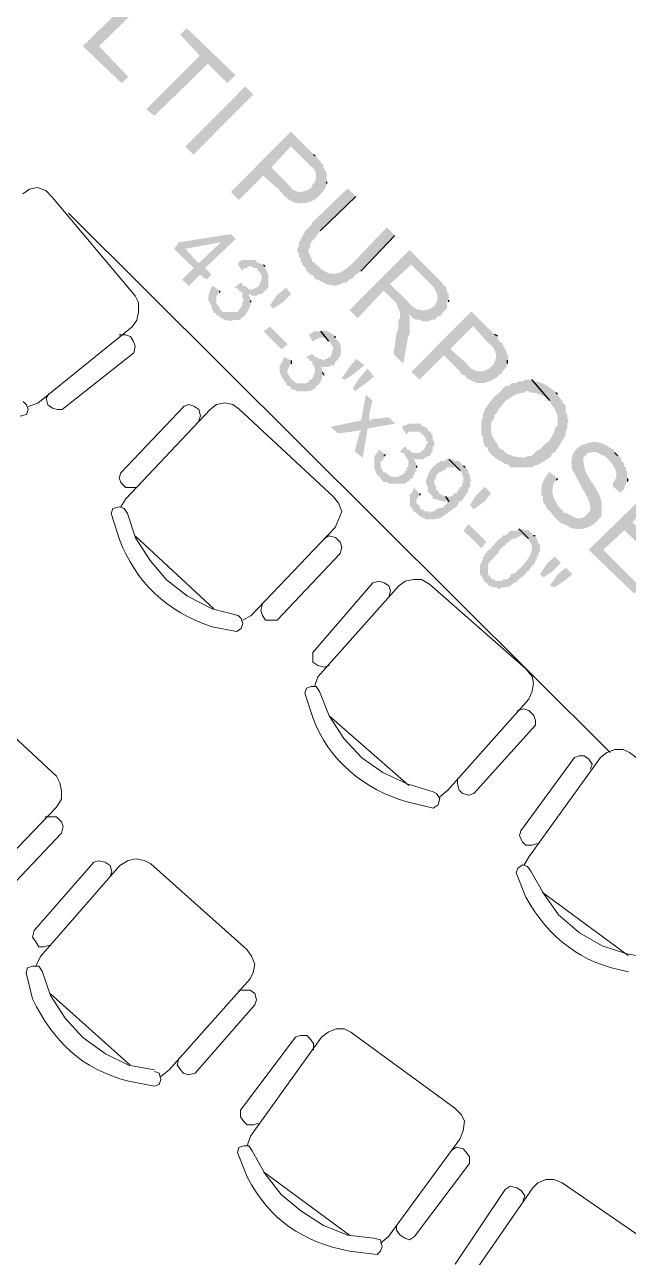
# Model space of a CAD drawing. Header units: inches. Extents: x 6322 to 85903, y -36042 to 7673.
# Drawn here: x 63409.9 to 63473, y 5301.8 to 5430.8 of the extents above; entities that cross this region are included whole.
import ezdxf

# ---------------------------------------------------------------- set-up
doc = ezdxf.new("R2010")
doc.units = ezdxf.units.IN
doc.header["$LTSCALE"] = 10
doc.linetypes.add('Amconstr', pattern=[9999, 9999, 0])

# ---------------------------------------------------------------- blocks, each defined once
blk = doc.blocks.new('pdf plan')
at = {"true_color": 0x000007}
for points in [[(647.517, 330.816), (647.351, 330.981), (646.094, 329.757), (646.888, 328.997), (647.021, 329.129), (646.425, 329.757)], [(649.204, 329.162), (648.211, 330.121), (648.079, 329.989), (648.476, 329.559), (647.385, 328.467), (647.55, 328.335), (648.642, 329.394), (649.038, 328.997)], [(648.178, 327.706), (649.402, 328.93), (649.568, 328.765), (648.344, 327.541)], [(650.792, 327.541), (650.329, 328.004), (649.105, 326.78), (649.27, 326.615), (649.766, 327.111), (650.097, 326.813), (650.097, 326.813), (650.11, 326.797), (650.123, 326.78), (650.137, 326.763), (650.152, 326.745), (650.167, 326.728), (650.183, 326.712), (650.2, 326.695), (650.217, 326.679), (650.235, 326.663), (650.253, 326.647), (650.272, 326.633), (650.291, 326.619), (650.311, 326.606), (650.332, 326.594), (650.353, 326.583), (650.374, 326.573), (650.396, 326.565), (650.418, 326.557), (650.441, 326.552), (650.464, 326.548), (650.487, 326.545), (650.511, 326.544), (650.536, 326.546), (650.56, 326.549), (650.56, 326.549), (649.932, 327.276), (650.329, 327.706), (650.659, 327.376), (651.056, 326.979), (651.056, 327.045), (651.056, 327.045), (651.057, 327.064), (651.057, 327.081), (651.058, 327.096), (651.058, 327.108), (651.059, 327.119), (651.06, 327.128), (651.061, 327.135), (651.061, 327.142), (651.062, 327.147), (651.062, 327.152), (651.061, 327.156), (651.06, 327.161), (651.059, 327.165), (651.057, 327.169), (651.055, 327.174), (651.051, 327.18), (651.047, 327.186), (651.042, 327.194), (651.036, 327.203), (651.03, 327.213), (651.022, 327.226), (651.012, 327.24), (651.002, 327.257), (650.99, 327.276), (650.99, 327.276), (650.99, 327.343), (650.957, 327.343), (650.924, 327.409), (650.825, 327.508)], [(651.056, 326.979), (650.659, 327.376), (650.692, 327.343), (650.726, 327.31), (650.726, 327.31), (650.742, 327.3), (650.757, 327.29), (650.77, 327.278), (650.783, 327.264), (650.795, 327.249), (650.805, 327.234), (650.814, 327.217), (650.822, 327.199), (650.829, 327.181), (650.834, 327.162), (650.839, 327.143), (650.841, 327.123), (650.843, 327.104), (650.843, 327.084), (650.841, 327.064), (650.838, 327.045), (650.834, 327.026), (650.828, 327.007), (650.82, 326.989), (650.811, 326.972), (650.801, 326.955), (650.788, 326.94), (650.774, 326.926), (650.759, 326.913), (650.759, 326.913), (650.759, 326.879), (650.726, 326.846), (650.726, 326.846), (650.705, 326.835), (650.684, 326.824), (650.664, 326.814), (650.643, 326.805), (650.623, 326.798), (650.603, 326.792), (650.582, 326.787), (650.563, 326.783), (650.543, 326.78), (650.524, 326.779), (650.505, 326.779), (650.486, 326.78), (650.467, 326.783), (650.449, 326.787), (650.432, 326.793), (650.414, 326.8), (650.398, 326.808), (650.381, 326.819), (650.366, 326.83), (650.35, 326.843), (650.336, 326.858), (650.322, 326.875), (650.308, 326.893), (650.296, 326.913), (650.296, 326.913), (649.932, 327.276), (650.56, 326.549), (650.56, 326.549), (650.589, 326.55), (650.617, 326.552), (650.644, 326.556), (650.67, 326.562), (650.696, 326.569), (650.721, 326.578), (650.746, 326.588), (650.77, 326.599), (650.793, 326.611), (650.815, 326.625), (650.837, 326.64), (650.858, 326.656), (650.878, 326.673), (650.898, 326.691), (650.917, 326.71), (650.935, 326.73), (650.953, 326.751), (650.97, 326.772), (650.986, 326.794), (651.001, 326.817), (651.016, 326.84), (651.03, 326.864), (651.044, 326.888), (651.056, 326.913), (651.056, 326.913), (651.056, 326.946)], [(651.652, 326.681), (651.486, 326.846), (650.759, 326.152), (650.759, 326.119), (650.726, 326.086), (650.692, 326.052), (650.659, 326.019), (650.626, 325.986), (650.593, 325.92), (650.56, 325.887), (650.56, 325.854), (650.527, 325.821), (650.527, 325.788), (650.494, 325.755), (650.494, 325.689), (650.461, 325.622), (650.858, 325.292), (650.825, 325.292), (650.825, 325.325), (650.759, 325.358), (650.759, 325.391), (650.726, 325.457), (650.726, 325.49), (650.692, 325.523), (650.692, 325.622), (650.726, 325.656), (650.726, 325.656), (650.722, 325.668), (650.721, 325.68), (650.72, 325.691), (650.722, 325.703), (650.724, 325.714), (650.728, 325.724), (650.732, 325.735), (650.738, 325.745), (650.744, 325.755), (650.751, 325.765), (650.759, 325.774), (650.767, 325.784), (650.775, 325.793), (650.784, 325.802), (650.793, 325.811), (650.802, 325.82), (650.81, 325.828), (650.819, 325.837), (650.827, 325.845), (650.834, 325.854), (650.841, 325.862), (650.848, 325.871), (650.853, 325.879), (650.858, 325.887), (650.858, 325.887), (650.924, 325.986)], [(652.446, 325.887), (652.28, 326.052), (651.586, 325.325), (651.586, 325.325), (651.557, 325.297), (651.528, 325.27), (651.499, 325.245), (651.47, 325.221), (651.441, 325.2), (651.411, 325.18), (651.382, 325.162), (651.353, 325.147), (651.323, 325.134), (651.294, 325.123), (651.264, 325.115), (651.234, 325.11), (651.204, 325.107), (651.174, 325.107), (651.143, 325.11), (651.113, 325.116), (651.082, 325.126), (651.051, 325.139), (651.019, 325.155), (650.988, 325.175), (650.956, 325.198), (650.923, 325.225), (650.891, 325.256), (650.858, 325.292), (650.858, 325.292), (650.461, 325.622), (650.461, 325.556), (650.494, 325.523), (650.494, 325.457), (650.527, 325.424), (650.527, 325.391), (650.527, 325.358), (650.56, 325.325), (650.56, 325.292), (650.626, 325.226), (650.626, 325.192), (650.726, 325.093), (650.759, 325.093), (650.792, 325.06), (650.825, 324.994), (650.858, 324.994), (650.99, 324.928), (651.056, 324.895), (651.056, 324.895), (651.065, 324.894), (651.074, 324.893), (651.083, 324.892), (651.092, 324.89), (651.102, 324.888), (651.112, 324.885), (651.122, 324.883), (651.132, 324.88), (651.143, 324.877), (651.154, 324.875), (651.165, 324.872), (651.176, 324.87), (651.188, 324.868), (651.199, 324.867), (651.211, 324.866), (651.223, 324.865), (651.235, 324.866), (651.247, 324.867), (651.259, 324.869), (651.272, 324.872), (651.284, 324.876), (651.296, 324.881), (651.309, 324.887), (651.321, 324.895), (651.321, 324.895), (651.354, 324.895), (651.387, 324.928), (651.42, 324.928), (651.453, 324.928), (651.519, 324.994), (651.553, 324.994), (651.586, 325.027), (651.619, 325.06), (651.652, 325.093), (651.751, 325.159)], [(649.204, 325.821), (649.105, 325.92), (648.046, 325.755), (647.947, 325.622), (648.344, 325.226), (648.112, 324.994), (648.245, 324.862), (648.476, 325.093), (648.608, 324.994), (648.708, 325.093), (648.178, 325.622), (648.906, 325.755)], [(649.204, 325.821), (648.906, 325.755), (648.443, 325.325), (648.178, 325.622), (648.575, 325.226)], [(653.273, 325.06), (652.743, 325.589), (651.519, 324.365), (651.685, 324.2), (652.214, 324.762), (652.413, 324.564), (652.71, 324.266), (652.743, 324.266), (652.777, 324.233), (652.81, 324.2), (652.876, 324.167), (652.942, 324.167), (653.008, 324.134), (653.107, 324.134), (652.346, 324.895), (652.777, 325.292), (653.173, 324.895), (653.537, 324.564), (653.537, 324.696), (653.504, 324.729), (653.504, 324.762), (653.471, 324.862), (653.438, 324.862), (653.405, 324.928), (653.339, 324.994)], [(649.469, 325.391), (649.402, 325.391), (649.369, 325.391), (649.336, 325.391), (649.27, 325.358), (649.27, 325.325), (649.237, 325.325), (649.336, 325.159), (649.336, 325.192), (649.402, 325.226), (649.435, 325.226), (649.469, 325.259), (649.535, 325.259), (649.568, 325.226), (649.601, 325.226), (649.634, 325.226), (649.667, 325.159)], [(649.766, 325.292), (649.7, 325.325), (649.667, 325.325), (649.634, 325.358), (649.601, 325.391), (649.568, 325.391), (649.535, 325.391), (649.469, 325.391), (649.667, 325.159), (649.667, 325.159), (649.679, 325.151), (649.689, 325.141), (649.698, 325.132), (649.706, 325.121), (649.713, 325.11), (649.718, 325.099), (649.723, 325.087), (649.726, 325.075), (649.728, 325.062), (649.729, 325.049), (649.73, 325.036), (649.729, 325.023), (649.728, 325.009), (649.725, 324.996), (649.722, 324.982), (649.718, 324.968), (649.714, 324.954), (649.709, 324.941), (649.703, 324.927), (649.697, 324.914), (649.69, 324.9), (649.683, 324.887), (649.675, 324.874), (649.667, 324.862), (649.667, 324.862), (649.634, 324.829), (649.601, 324.829), (649.568, 324.795), (649.469, 324.795), (649.435, 324.829), (649.402, 324.862), (649.369, 324.862), (649.336, 324.862), (649.336, 324.928), (649.535, 324.663), (649.634, 324.663), (649.667, 324.696), (649.7, 324.696), (649.733, 324.696), (649.766, 324.729), (649.799, 324.762), (649.832, 324.795), (649.865, 324.829), (649.865, 324.862), (649.865, 324.928), (649.865, 325.093), (649.832, 325.159), (649.832, 325.192), (649.799, 325.226), (649.799, 325.259)], [(648.873, 324.762), (648.741, 324.862), (648.741, 324.862), (648.733, 324.857), (648.725, 324.851), (648.718, 324.844), (648.71, 324.835), (648.704, 324.826), (648.697, 324.816), (648.691, 324.805), (648.686, 324.794), (648.68, 324.783), (648.675, 324.771), (648.671, 324.758), (648.666, 324.746), (648.662, 324.733), (648.659, 324.721), (648.655, 324.709), (648.653, 324.697), (648.65, 324.686), (648.648, 324.676), (648.646, 324.666), (648.644, 324.656), (648.643, 324.648), (648.642, 324.641), (648.642, 324.635), (648.642, 324.63), (648.642, 324.63), (648.873, 324.399), (648.873, 324.432), (648.84, 324.465), (648.807, 324.498), (648.807, 324.663), (648.84, 324.696), (648.873, 324.729)], [(649.502, 324.564), (649.27, 324.762), (649.336, 324.729), (649.336, 324.696), (649.336, 324.63), (649.369, 324.564), (649.336, 324.531), (649.336, 324.498), (649.336, 324.465), (649.237, 324.332), (649.171, 324.332), (648.972, 324.332), (648.939, 324.332), (648.906, 324.365), (648.642, 324.63), (648.642, 324.564), (648.675, 324.531), (648.675, 324.498), (648.708, 324.465), (648.708, 324.432), (648.708, 324.399), (648.741, 324.365), (648.741, 324.332), (648.807, 324.299), (648.807, 324.266), (648.84, 324.266), (648.873, 324.233), (648.873, 324.233), (648.885, 324.225), (648.897, 324.217), (648.909, 324.21), (648.92, 324.203), (648.932, 324.196), (648.943, 324.19), (648.954, 324.184), (648.965, 324.179), (648.976, 324.174), (648.987, 324.17), (648.998, 324.166), (649.01, 324.163), (649.021, 324.16), (649.033, 324.158), (649.045, 324.156), (649.057, 324.155), (649.069, 324.154), (649.082, 324.154), (649.096, 324.155), (649.11, 324.156), (649.124, 324.158), (649.139, 324.16), (649.155, 324.163), (649.171, 324.167), (649.171, 324.167), (649.237, 324.167), (649.27, 324.167), (649.27, 324.167), (649.29, 324.183), (649.307, 324.197), (649.323, 324.21), (649.338, 324.221), (649.351, 324.232), (649.362, 324.241), (649.372, 324.25), (649.382, 324.259), (649.39, 324.267), (649.397, 324.275), (649.404, 324.283), (649.411, 324.291), (649.417, 324.299), (649.423, 324.308), (649.428, 324.318), (649.434, 324.329), (649.44, 324.34), (649.447, 324.353), (649.454, 324.367), (649.461, 324.383), (649.47, 324.4), (649.479, 324.42), (649.49, 324.441), (649.502, 324.465), (649.502, 324.465), (649.502, 324.531)], [(649.303, 324.928), (649.171, 324.829), (649.27, 324.795), (649.27, 324.762), (649.502, 324.564), (649.502, 324.63), (649.469, 324.663), (649.469, 324.696), (649.502, 324.696), (649.535, 324.663), (649.336, 324.928)], [(649.899, 324.465), (650.031, 324.663), (650.229, 324.829), (650.329, 324.696), (650.163, 324.531), (649.965, 324.399)], [(653.537, 324.564), (653.173, 324.895), (653.173, 324.895), (653.218, 324.845), (653.253, 324.797), (653.28, 324.749), (653.298, 324.702), (653.308, 324.657), (653.31, 324.615), (653.306, 324.574), (653.296, 324.536), (653.28, 324.5), (653.259, 324.468), (653.233, 324.44), (653.202, 324.415), (653.169, 324.394), (653.132, 324.378), (653.092, 324.367), (653.051, 324.361), (653.008, 324.36), (652.964, 324.364), (652.92, 324.375), (652.876, 324.392), (652.832, 324.416), (652.79, 324.447), (652.749, 324.485), (652.71, 324.531), (652.71, 324.531), (652.346, 324.895), (653.107, 324.134), (653.14, 324.134), (653.173, 324.167), (653.24, 324.167), (653.273, 324.167), (653.306, 324.233), (653.339, 324.233), (653.405, 324.266), (653.405, 324.299), (653.471, 324.365), (653.504, 324.399), (653.504, 324.465), (653.504, 324.531), (653.537, 324.531)], [(652.71, 324.266), (652.413, 324.564), (652.479, 324.498), (652.512, 324.399), (652.545, 324.332), (652.545, 324.2), (652.512, 324.167), (652.512, 324.068), (652.512, 324.002), (652.512, 323.968), (652.479, 323.902), (652.413, 323.472), (652.611, 323.274), (652.71, 323.803), (652.71, 323.836), (652.743, 323.869), (652.743, 324.002), (652.743, 324.035), (652.743, 324.134), (652.743, 324.167), (652.743, 324.233)], [(654.464, 323.869), (654, 324.332), (652.777, 323.108), (652.942, 322.943), (653.438, 323.439), (653.736, 323.141), (653.769, 323.108), (653.802, 323.042), (653.868, 323.042), (653.901, 322.976), (654.1, 322.877), (654.265, 322.877), (653.57, 323.572), (654.034, 324.035), (654.331, 323.704), (654.728, 323.34), (654.761, 323.373), (654.761, 323.373), (654.757, 323.385), (654.753, 323.398), (654.749, 323.41), (654.745, 323.423), (654.74, 323.435), (654.736, 323.447), (654.732, 323.46), (654.727, 323.472), (654.722, 323.485), (654.718, 323.497), (654.713, 323.509), (654.708, 323.522), (654.702, 323.534), (654.697, 323.547), (654.691, 323.559), (654.685, 323.572), (654.679, 323.584), (654.673, 323.596), (654.666, 323.609), (654.659, 323.621), (654.652, 323.634), (654.645, 323.646), (654.637, 323.658), (654.629, 323.671), (654.629, 323.671), (654.629, 323.704), (654.596, 323.704), (654.563, 323.737), (654.53, 323.803), (654.53, 323.836)], [(649.766, 323.935), (649.899, 324.035), (650.262, 323.671), (650.13, 323.572)], [(650.924, 323.935), (650.891, 323.935), (650.891, 323.935), (650.872, 323.936), (650.856, 323.936), (650.843, 323.937), (650.833, 323.937), (650.824, 323.938), (650.818, 323.939), (650.813, 323.94), (650.81, 323.94), (650.808, 323.941), (650.806, 323.941), (650.805, 323.94), (650.804, 323.94), (650.803, 323.938), (650.801, 323.936), (650.799, 323.934), (650.795, 323.93), (650.791, 323.926), (650.784, 323.921), (650.775, 323.916), (650.765, 323.909), (650.751, 323.901), (650.735, 323.891), (650.715, 323.881), (650.692, 323.869), (650.692, 323.869), (650.759, 323.737), (650.792, 323.737), (650.825, 323.77), (650.858, 323.77), (650.891, 323.803), (651.023, 323.803), (651.056, 323.77), (651.089, 323.737)], [(651.222, 323.836), (651.189, 323.869), (651.189, 323.869), (651.18, 323.874), (651.172, 323.878), (651.164, 323.883), (651.155, 323.888), (651.147, 323.893), (651.139, 323.898), (651.13, 323.903), (651.121, 323.908), (651.113, 323.913), (651.104, 323.918), (651.095, 323.923), (651.085, 323.927), (651.076, 323.931), (651.066, 323.935), (651.057, 323.938), (651.047, 323.94), (651.036, 323.942), (651.026, 323.944), (651.015, 323.944), (651.004, 323.944), (650.993, 323.943), (650.981, 323.942), (650.969, 323.939), (650.957, 323.935), (650.957, 323.935), (650.924, 323.935), (651.089, 323.737), (651.123, 323.704), (651.156, 323.671), (651.156, 323.638), (651.189, 323.605), (651.189, 323.572), (651.156, 323.505), (651.156, 323.472), (651.123, 323.406), (651.089, 323.406), (651.056, 323.373), (651.023, 323.373), (650.99, 323.34), (650.924, 323.373), (650.891, 323.373), (650.858, 323.406), (650.825, 323.406), (650.792, 323.439), (650.759, 323.472), (650.99, 323.208), (651.089, 323.208), (651.156, 323.241), (651.189, 323.241), (651.222, 323.274), (651.222, 323.307), (651.255, 323.34), (651.288, 323.34), (651.288, 323.406), (651.321, 323.406), (651.321, 323.406), (651.325, 323.419), (651.329, 323.432), (651.332, 323.446), (651.335, 323.46), (651.337, 323.475), (651.339, 323.49), (651.341, 323.506), (651.342, 323.521), (651.343, 323.537), (651.343, 323.553), (651.342, 323.568), (651.342, 323.584), (651.34, 323.599), (651.339, 323.614), (651.336, 323.629), (651.333, 323.644), (651.33, 323.658), (651.326, 323.671), (651.321, 323.684), (651.316, 323.696), (651.31, 323.708), (651.303, 323.718), (651.296, 323.728), (651.288, 323.737), (651.288, 323.737), (651.255, 323.77), (651.222, 323.803)], [(654.728, 323.34), (654.331, 323.704), (654.331, 323.704), (654.384, 323.662), (654.426, 323.618), (654.458, 323.573), (654.481, 323.527), (654.495, 323.482), (654.501, 323.437), (654.5, 323.392), (654.492, 323.35), (654.477, 323.309), (654.457, 323.271), (654.432, 323.235), (654.402, 323.204), (654.368, 323.176), (654.33, 323.152), (654.29, 323.134), (654.248, 323.121), (654.204, 323.114), (654.159, 323.113), (654.114, 323.119), (654.069, 323.133), (654.024, 323.155), (653.981, 323.186), (653.94, 323.225), (653.901, 323.274), (653.901, 323.274), (653.57, 323.572), (654.265, 322.877), (654.265, 322.877), (654.278, 322.881), (654.291, 322.885), (654.304, 322.889), (654.317, 322.894), (654.331, 322.898), (654.344, 322.903), (654.358, 322.907), (654.372, 322.912), (654.385, 322.918), (654.399, 322.923), (654.413, 322.929), (654.426, 322.935), (654.44, 322.941), (654.453, 322.948), (654.466, 322.955), (654.478, 322.963), (654.49, 322.971), (654.502, 322.979), (654.514, 322.988), (654.525, 322.998), (654.535, 323.008), (654.545, 323.019), (654.554, 323.03), (654.563, 323.042), (654.563, 323.042), (654.629, 323.075), (654.629, 323.108), (654.695, 323.175), (654.728, 323.241), (654.728, 323.274)], [(650.759, 323.472), (650.626, 323.406), (650.692, 323.373), (650.692, 323.34), (650.726, 323.34), (650.957, 323.108), (650.957, 323.175), (650.924, 323.241), (650.957, 323.208), (650.99, 323.208)], [(650.329, 323.34), (650.196, 323.406), (650.163, 323.373), (650.163, 323.34), (650.13, 323.307), (650.13, 323.274), (650.097, 323.241), (650.097, 323.175), (650.329, 322.943), (650.329, 322.976), (650.329, 322.976), (650.317, 322.992), (650.306, 323.006), (650.296, 323.019), (650.287, 323.03), (650.279, 323.041), (650.272, 323.05), (650.266, 323.059), (650.261, 323.067), (650.257, 323.074), (650.254, 323.082), (650.252, 323.089), (650.25, 323.096), (650.249, 323.103), (650.25, 323.111), (650.251, 323.119), (650.253, 323.128), (650.255, 323.138), (650.259, 323.148), (650.263, 323.16), (650.268, 323.173), (650.274, 323.187), (650.28, 323.203), (650.288, 323.221), (650.296, 323.241), (650.296, 323.241), (650.329, 323.274)], [(650.957, 323.108), (650.726, 323.34), (650.759, 323.307), (650.759, 323.274), (650.759, 323.274), (650.77, 323.261), (650.78, 323.248), (650.788, 323.235), (650.795, 323.222), (650.801, 323.208), (650.805, 323.195), (650.808, 323.181), (650.81, 323.167), (650.811, 323.153), (650.811, 323.14), (650.81, 323.126), (650.808, 323.113), (650.806, 323.099), (650.803, 323.086), (650.799, 323.073), (650.795, 323.061), (650.791, 323.048), (650.787, 323.037), (650.782, 323.025), (650.777, 323.014), (650.772, 323.004), (650.767, 322.994), (650.763, 322.985), (650.759, 322.976), (650.759, 322.976), (650.726, 322.943), (650.692, 322.943), (650.692, 322.91), (650.626, 322.877), (650.593, 322.877), (650.461, 322.877), (650.428, 322.877), (650.395, 322.91), (650.362, 322.943), (650.329, 322.943), (650.097, 323.175), (650.097, 323.075), (650.097, 323.075), (650.105, 323.064), (650.112, 323.053), (650.118, 323.044), (650.123, 323.036), (650.127, 323.028), (650.131, 323.022), (650.135, 323.016), (650.137, 323.01), (650.14, 323.006), (650.142, 323.001), (650.145, 322.997), (650.147, 322.993), (650.149, 322.988), (650.151, 322.984), (650.153, 322.98), (650.156, 322.975), (650.159, 322.97), (650.162, 322.964), (650.166, 322.957), (650.171, 322.95), (650.176, 322.941), (650.182, 322.932), (650.189, 322.922), (650.196, 322.91), (650.196, 322.91), (650.229, 322.877), (650.229, 322.844), (650.296, 322.811), (650.329, 322.778), (650.329, 322.745), (650.395, 322.745), (650.461, 322.711), (650.56, 322.711), (650.56, 322.711), (650.569, 322.711), (650.577, 322.711), (650.586, 322.712), (650.596, 322.712), (650.605, 322.712), (650.614, 322.712), (650.624, 322.712), (650.634, 322.713), (650.643, 322.713), (650.653, 322.714), (650.662, 322.715), (650.672, 322.716), (650.681, 322.717), (650.69, 322.718), (650.699, 322.72), (650.707, 322.721), (650.715, 322.723), (650.723, 322.725), (650.73, 322.728), (650.737, 322.731), (650.743, 322.734), (650.749, 322.737), (650.754, 322.741), (650.759, 322.745), (650.759, 322.745), (650.825, 322.778), (650.825, 322.811), (650.825, 322.811), (650.837, 322.818), (650.847, 322.825), (650.856, 322.831), (650.864, 322.837), (650.872, 322.842), (650.878, 322.846), (650.884, 322.85), (650.889, 322.854), (650.893, 322.857), (650.897, 322.861), (650.9, 322.865), (650.903, 322.869), (650.906, 322.873), (650.909, 322.878), (650.912, 322.883), (650.915, 322.889), (650.919, 322.896), (650.922, 322.904), (650.927, 322.913), (650.931, 322.922), (650.937, 322.934), (650.943, 322.946), (650.949, 322.96), (650.957, 322.976), (650.957, 322.976), (650.957, 323.042), (650.99, 323.042)], [(651.817, 323.241), (651.652, 323.373), (651.519, 323.208), (651.354, 322.976), (651.42, 322.943), (651.619, 323.075)], [(652.016, 323.009), (651.883, 323.175), (651.718, 322.976), (651.586, 322.778), (651.619, 322.711), (651.85, 322.877)], [(655.224, 322.943), (655.092, 322.943), (655.059, 322.91), (654.96, 322.91), (654.927, 322.877), (654.861, 322.877), (654.827, 322.877), (654.761, 322.811), (654.695, 322.811), (654.629, 322.745), (654.596, 322.711), (654.563, 322.678), (654.53, 322.645), (654.53, 322.645), (654.517, 322.636), (654.503, 322.625), (654.488, 322.612), (654.473, 322.597), (654.457, 322.581), (654.441, 322.564), (654.425, 322.546), (654.408, 322.526), (654.392, 322.506), (654.376, 322.486), (654.359, 322.464), (654.344, 322.443), (654.328, 322.421), (654.314, 322.399), (654.3, 322.377), (654.287, 322.356), (654.275, 322.335), (654.265, 322.315), (654.255, 322.296), (654.247, 322.277), (654.241, 322.26), (654.236, 322.243), (654.233, 322.228), (654.232, 322.215), (654.232, 322.215), (654.232, 322.149), (654.199, 322.116), (654.199, 321.818), (654.232, 321.785), (654.232, 321.752), (654.232, 321.719), (654.232, 321.686), (654.265, 321.62), (654.265, 321.587), (654.331, 321.554), (654.331, 321.521), (654.364, 321.454), (654.397, 321.421), (654.43, 321.388), (654.464, 321.388), (654.464, 321.355), (654.53, 321.322), (654.563, 321.289), (654.596, 321.289), (654.629, 321.256), (654.695, 321.223), (654.728, 321.223), (654.794, 321.157), (654.827, 321.157), (654.861, 321.157), (654.96, 321.157), (654.53, 321.587), (654.53, 321.62), (654.53, 321.62), (654.518, 321.64), (654.506, 321.658), (654.496, 321.675), (654.485, 321.69), (654.476, 321.705), (654.467, 321.718), (654.459, 321.731), (654.451, 321.742), (654.444, 321.754), (654.438, 321.764), (654.432, 321.775), (654.426, 321.785), (654.421, 321.796), (654.417, 321.806), (654.413, 321.817), (654.41, 321.828), (654.407, 321.84), (654.404, 321.852), (654.402, 321.866), (654.4, 321.88), (654.399, 321.896), (654.398, 321.913), (654.398, 321.931), (654.397, 321.951), (654.397, 321.951), (654.397, 322.05), (654.43, 322.116), (654.464, 322.149), (654.464, 322.182), (654.464, 322.215), (654.53, 322.281), (654.563, 322.348), (654.695, 322.513), (654.695, 322.513), (654.715, 322.525), (654.733, 322.536), (654.75, 322.547), (654.766, 322.557), (654.78, 322.567), (654.794, 322.576), (654.807, 322.585), (654.819, 322.593), (654.831, 322.6), (654.842, 322.607), (654.853, 322.614), (654.865, 322.62), (654.876, 322.627), (654.888, 322.632), (654.9, 322.638), (654.913, 322.643), (654.927, 322.648), (654.942, 322.653), (654.958, 322.657), (654.975, 322.662), (654.993, 322.666), (655.013, 322.67), (655.035, 322.674), (655.059, 322.678), (655.059, 322.678), (655.092, 322.678), (655.125, 322.711), (655.158, 322.711), (655.191, 322.678), (655.291, 322.678), (655.456, 322.612), (655.522, 322.579), (655.588, 322.513)], [(655.721, 322.678), (655.688, 322.711), (655.688, 322.711), (655.671, 322.724), (655.654, 322.736), (655.638, 322.748), (655.621, 322.761), (655.605, 322.773), (655.588, 322.784), (655.571, 322.796), (655.554, 322.807), (655.537, 322.818), (655.52, 322.828), (655.502, 322.838), (655.485, 322.848), (655.467, 322.857), (655.449, 322.865), (655.431, 322.873), (655.413, 322.881), (655.395, 322.887), (655.376, 322.893), (655.357, 322.898), (655.338, 322.902), (655.318, 322.905), (655.298, 322.908), (655.278, 322.909), (655.257, 322.91), (655.257, 322.91), (655.224, 322.943), (655.588, 322.513), (655.621, 322.447), (655.621, 322.447), (655.63, 322.435), (655.638, 322.423), (655.646, 322.411), (655.654, 322.399), (655.662, 322.388), (655.67, 322.377), (655.678, 322.366), (655.685, 322.355), (655.692, 322.344), (655.699, 322.333), (655.706, 322.322), (655.712, 322.31), (655.718, 322.299), (655.724, 322.287), (655.729, 322.275), (655.734, 322.263), (655.738, 322.25), (655.742, 322.237), (655.746, 322.224), (655.748, 322.21), (655.751, 322.196), (655.752, 322.181), (655.753, 322.165), (655.754, 322.149), (655.754, 322.149), (655.754, 322.017), (655.688, 321.918), (655.688, 321.884), (655.621, 321.752), (655.588, 321.719), (655.588, 321.686), (655.522, 321.653), (655.489, 321.62), (655.456, 321.587), (655.423, 321.554), (655.39, 321.521), (655.324, 321.487), (655.291, 321.454), (655.224, 321.388), (655.158, 321.388), (655.092, 321.355), (655.059, 321.355), (655.059, 321.355), (655.042, 321.355), (655.026, 321.356), (655.009, 321.357), (654.993, 321.358), (654.977, 321.359), (654.96, 321.361), (654.944, 321.364), (654.928, 321.366), (654.912, 321.369), (654.896, 321.372), (654.88, 321.376), (654.865, 321.38), (654.849, 321.384), (654.834, 321.389), (654.819, 321.394), (654.804, 321.399), (654.79, 321.405), (654.775, 321.411), (654.761, 321.417), (654.747, 321.424), (654.734, 321.431), (654.721, 321.439), (654.708, 321.446), (654.695, 321.454), (654.695, 321.454), (654.629, 321.521), (654.563, 321.521), (654.96, 321.157), (655.158, 321.157), (655.224, 321.157), (655.257, 321.157), (655.257, 321.19), (655.291, 321.19), (655.39, 321.223), (655.39, 321.223), (655.395, 321.227), (655.401, 321.232), (655.409, 321.238), (655.418, 321.244), (655.429, 321.251), (655.44, 321.258), (655.452, 321.265), (655.465, 321.273), (655.478, 321.281), (655.491, 321.289), (655.504, 321.297), (655.518, 321.306), (655.531, 321.314), (655.544, 321.322), (655.557, 321.33), (655.569, 321.338), (655.58, 321.346), (655.59, 321.353), (655.599, 321.36), (655.607, 321.367), (655.613, 321.373), (655.617, 321.379), (655.62, 321.384), (655.621, 321.388), (655.621, 321.388), (655.654, 321.454), (655.688, 321.454), (655.688, 321.454), (655.692, 321.459), (655.698, 321.466), (655.704, 321.474), (655.711, 321.483), (655.719, 321.494), (655.727, 321.505), (655.736, 321.517), (655.745, 321.53), (655.754, 321.544), (655.764, 321.558), (655.773, 321.572), (655.783, 321.587), (655.792, 321.601), (655.801, 321.615), (655.809, 321.63), (655.817, 321.643), (655.825, 321.656), (655.832, 321.668), (655.838, 321.68), (655.843, 321.69), (655.847, 321.7), (655.85, 321.708), (655.852, 321.714), (655.853, 321.719), (655.853, 321.719), (655.886, 321.752), (655.919, 321.818), (655.919, 321.851), (655.919, 321.884), (655.952, 321.951), (655.952, 322.05), (655.985, 322.083), (655.952, 322.149), (655.952, 322.215), (655.919, 322.281), (655.919, 322.348), (655.919, 322.414), (655.886, 322.447), (655.853, 322.48), (655.853, 322.513), (655.82, 322.546), (655.787, 322.579), (655.754, 322.645)], [(651.983, 322.513), (651.85, 322.645), (651.751, 322.116), (651.751, 321.918), (651.718, 321.851), (651.619, 321.487), (651.784, 321.355), (651.883, 321.951), (651.916, 322.116), (651.916, 322.149), (651.916, 322.215), (651.916, 322.248)], [(652.446, 322.05), (652.313, 322.182), (652.049, 322.149), (651.983, 322.149), (651.95, 322.116), (651.916, 322.116), (651.883, 321.951)], [(651.751, 322.116), (651.123, 321.984), (651.288, 321.851), (651.751, 321.918)], [(652.81, 322.05), (652.777, 322.05), (652.743, 322.05), (652.71, 322.05), (652.677, 322.017), (652.644, 322.017), (652.578, 321.984), (652.677, 321.818), (652.677, 321.851), (652.743, 321.884), (652.81, 321.884), (652.942, 321.884), (652.975, 321.851), (653.008, 321.818)], [(653.107, 321.918), (653.107, 321.951), (653.041, 321.984), (652.975, 322.017), (652.975, 322.05), (652.876, 322.05), (652.81, 322.05), (653.008, 321.818), (653.041, 321.818), (653.041, 321.785), (653.074, 321.752), (653.074, 321.686), (653.107, 321.686), (653.107, 321.653), (653.074, 321.62), (653.074, 321.587), (653.041, 321.554), (653.041, 321.521), (652.975, 321.487), (652.942, 321.454), (652.81, 321.454), (652.743, 321.487), (652.743, 321.521), (652.677, 321.521), (652.677, 321.554), (652.876, 321.322), (653.008, 321.322), (653.041, 321.355), (653.074, 321.355), (653.107, 321.388), (653.14, 321.388), (653.173, 321.421), (653.173, 321.454), (653.207, 321.487), (653.207, 321.521), (653.207, 321.587), (653.24, 321.587), (653.24, 321.686), (653.207, 321.719), (653.207, 321.752), (653.207, 321.818), (653.173, 321.851), (653.173, 321.884), (653.14, 321.884)], [(652.247, 321.421), (652.115, 321.521), (652.115, 321.521), (652.103, 321.501), (652.092, 321.484), (652.082, 321.469), (652.073, 321.455), (652.065, 321.443), (652.058, 321.433), (652.051, 321.424), (652.045, 321.416), (652.04, 321.41), (652.035, 321.403), (652.031, 321.398), (652.028, 321.392), (652.025, 321.387), (652.023, 321.382), (652.021, 321.377), (652.019, 321.371), (652.018, 321.365), (652.017, 321.358), (652.017, 321.35), (652.016, 321.341), (652.016, 321.33), (652.016, 321.318), (652.016, 321.305), (652.016, 321.289), (652.016, 321.289), (652.247, 321.057), (652.214, 321.057), (652.181, 321.091), (652.181, 321.124), (652.148, 321.157), (652.148, 321.289), (652.181, 321.289), (652.214, 321.355), (652.214, 321.388)], [(652.876, 321.19), (652.644, 321.421), (652.644, 321.388), (652.677, 321.355), (652.71, 321.289), (652.71, 321.157), (652.677, 321.157), (652.677, 321.091), (652.644, 321.091), (652.644, 321.057), (652.611, 321.024), (652.611, 321.024), (652.599, 321.016), (652.586, 321.009), (652.572, 321.001), (652.559, 320.995), (652.545, 320.988), (652.532, 320.983), (652.517, 320.977), (652.503, 320.973), (652.489, 320.969), (652.475, 320.966), (652.46, 320.964), (652.446, 320.962), (652.431, 320.962), (652.417, 320.962), (652.402, 320.963), (652.388, 320.966), (652.374, 320.969), (652.36, 320.973), (652.346, 320.979), (652.332, 320.985), (652.319, 320.993), (652.306, 321.002), (652.293, 321.013), (652.28, 321.024), (652.28, 321.024), (652.247, 321.057), (652.016, 321.289), (652.016, 321.124), (652.049, 321.091), (652.049, 321.057), (652.082, 320.991), (652.115, 320.991), (652.148, 320.925), (652.181, 320.892), (652.214, 320.859), (652.247, 320.859), (652.28, 320.859), (652.313, 320.826), (652.346, 320.826), (652.578, 320.826), (652.611, 320.826), (652.644, 320.826), (652.677, 320.859), (652.743, 320.892), (652.743, 320.925), (652.777, 320.925), (652.81, 320.958), (652.81, 320.991), (652.843, 321.024), (652.843, 321.057), (652.876, 321.091), (652.876, 321.157)], [(652.644, 321.587), (652.545, 321.487), (652.578, 321.454), (652.611, 321.454), (652.644, 321.421), (652.876, 321.19), (652.876, 321.223), (652.843, 321.289), (652.81, 321.355), (652.843, 321.322), (652.876, 321.322), (652.677, 321.554)], [(656.911, 321.454), (656.911, 321.487), (656.878, 321.521), (656.812, 321.554), (656.812, 321.554), (656.795, 321.566), (656.778, 321.578), (656.76, 321.589), (656.741, 321.6), (656.722, 321.61), (656.702, 321.62), (656.682, 321.629), (656.662, 321.637), (656.641, 321.644), (656.62, 321.651), (656.598, 321.657), (656.577, 321.661), (656.555, 321.665), (656.533, 321.667), (656.511, 321.669), (656.489, 321.669), (656.467, 321.668), (656.445, 321.665), (656.423, 321.661), (656.401, 321.656), (656.379, 321.65), (656.358, 321.641), (656.337, 321.631), (656.316, 321.62), (656.316, 321.62), (656.283, 321.62), (656.217, 321.587), (656.217, 321.587), (656.193, 321.57), (656.171, 321.553), (656.151, 321.536), (656.133, 321.518), (656.117, 321.5), (656.103, 321.481), (656.09, 321.463), (656.078, 321.443), (656.069, 321.424), (656.06, 321.404), (656.053, 321.384), (656.047, 321.363), (656.043, 321.343), (656.039, 321.321), (656.037, 321.3), (656.035, 321.278), (656.035, 321.256), (656.035, 321.233), (656.037, 321.21), (656.038, 321.187), (656.041, 321.163), (656.044, 321.139), (656.047, 321.115), (656.051, 321.091), (656.051, 321.091), (656.084, 321.057), (656.151, 320.925), (656.151, 320.925), (656.159, 320.904), (656.169, 320.883), (656.18, 320.862), (656.191, 320.84), (656.203, 320.818), (656.215, 320.795), (656.228, 320.773), (656.241, 320.75), (656.255, 320.727), (656.268, 320.704), (656.282, 320.68), (656.295, 320.656), (656.309, 320.633), (656.322, 320.608), (656.334, 320.584), (656.347, 320.56), (656.358, 320.536), (656.369, 320.511), (656.379, 320.487), (656.389, 320.462), (656.397, 320.437), (656.404, 320.412), (656.41, 320.388), (656.415, 320.363), (656.415, 320.363), (656.415, 320.264), (656.415, 320.264), (656.391, 320.236), (656.368, 320.212), (656.346, 320.19), (656.326, 320.171), (656.306, 320.155), (656.287, 320.142), (656.268, 320.131), (656.25, 320.123), (656.232, 320.116), (656.215, 320.112), (656.197, 320.11), (656.18, 320.111), (656.162, 320.113), (656.144, 320.116), (656.126, 320.122), (656.107, 320.129), (656.087, 320.137), (656.066, 320.147), (656.045, 320.158), (656.022, 320.171), (655.999, 320.184), (655.974, 320.199), (655.947, 320.214), (655.919, 320.23), (655.919, 320.23), (655.853, 320.23), (655.853, 320.297), (655.423, 320.694), (655.423, 320.594), (655.456, 320.561), (655.456, 320.528), (655.456, 320.462), (655.489, 320.396), (655.522, 320.363), (655.522, 320.33), (655.621, 320.23), (655.621, 320.23), (655.63, 320.218), (655.639, 320.206), (655.648, 320.193), (655.657, 320.181), (655.666, 320.169), (655.676, 320.157), (655.686, 320.145), (655.696, 320.134), (655.706, 320.122), (655.717, 320.111), (655.727, 320.1), (655.737, 320.09), (655.747, 320.08), (655.758, 320.07), (655.768, 320.061), (655.778, 320.052), (655.788, 320.043), (655.798, 320.035), (655.808, 320.028), (655.817, 320.021), (655.827, 320.014), (655.836, 320.009), (655.844, 320.003), (655.853, 319.999), (655.853, 319.999), (655.952, 319.966), (655.985, 319.933), (655.985, 319.933), (656.018, 319.921), (656.051, 319.912), (656.083, 319.905), (656.115, 319.899), (656.146, 319.896), (656.177, 319.894), (656.208, 319.895), (656.238, 319.897), (656.267, 319.901), (656.296, 319.907), (656.325, 319.915), (656.353, 319.924), (656.381, 319.936), (656.408, 319.949), (656.435, 319.963), (656.461, 319.979), (656.486, 319.997), (656.511, 320.016), (656.535, 320.037), (656.559, 320.06), (656.582, 320.084), (656.604, 320.109), (656.626, 320.136), (656.647, 320.164), (656.647, 320.164), (656.647, 320.23), (656.647, 320.297), (656.647, 320.363), (656.647, 320.363), (656.649, 320.392), (656.649, 320.422), (656.645, 320.452), (656.638, 320.483), (656.63, 320.515), (656.618, 320.546), (656.605, 320.578), (656.59, 320.61), (656.574, 320.642), (656.557, 320.675), (656.538, 320.707), (656.519, 320.739), (656.499, 320.771), (656.479, 320.803), (656.459, 320.834), (656.439, 320.865), (656.419, 320.896), (656.4, 320.926), (656.382, 320.955), (656.366, 320.984), (656.351, 321.012), (656.337, 321.039), (656.325, 321.065), (656.316, 321.091), (656.316, 321.091), (656.283, 321.19), (656.283, 321.223), (656.283, 321.223), (656.283, 321.239), (656.282, 321.253), (656.282, 321.265), (656.281, 321.277), (656.28, 321.287), (656.279, 321.296), (656.279, 321.304), (656.278, 321.311), (656.278, 321.318), (656.278, 321.324), (656.278, 321.329), (656.279, 321.334), (656.28, 321.34), (656.282, 321.345), (656.285, 321.35), (656.288, 321.355), (656.292, 321.361), (656.297, 321.367), (656.303, 321.374), (656.31, 321.381), (656.318, 321.39), (656.327, 321.399), (656.337, 321.41), (656.349, 321.421), (656.349, 321.421), (656.382, 321.454), (656.415, 321.454), (656.415, 321.454), (656.431, 321.458), (656.446, 321.461), (656.459, 321.464), (656.472, 321.466), (656.483, 321.467), (656.494, 321.467), (656.504, 321.467), (656.513, 321.467), (656.522, 321.465), (656.531, 321.464), (656.539, 321.461), (656.548, 321.459), (656.556, 321.455), (656.564, 321.451), (656.573, 321.447), (656.582, 321.442), (656.591, 321.437), (656.601, 321.431), (656.612, 321.425), (656.624, 321.418), (656.636, 321.411), (656.649, 321.404), (656.664, 321.396), (656.68, 321.388), (656.68, 321.388), (656.713, 321.388), (657.176, 320.925), (657.176, 321.057), (657.143, 321.091), (657.143, 321.157), (657.11, 321.157), (657.11, 321.223), (657.077, 321.256), (657.044, 321.289), (657.044, 321.355), (656.978, 321.388)], [(653.835, 321.19), (653.802, 321.223), (653.769, 321.256), (653.736, 321.289), (653.703, 321.289), (653.637, 321.289), (653.637, 321.322), (653.537, 321.322), (653.769, 321.091), (653.769, 321.057), (653.802, 321.057), (653.802, 320.991), (653.835, 320.958), (653.835, 320.859), (653.802, 320.826), (653.802, 320.76), (653.769, 320.76), (653.736, 320.694), (653.703, 320.66), (653.703, 320.627), (653.637, 320.627), (653.637, 320.594), (653.57, 320.561), (653.471, 320.561), (653.537, 320.462), (653.504, 320.462), (653.504, 320.429), (653.471, 320.396), (653.438, 320.363), (653.405, 320.33), (653.372, 320.33), (653.339, 320.33), (653.273, 320.297), (653.24, 320.264), (653.173, 320.264), (653.173, 320.23), (653.107, 320.264), (653.041, 320.264), (653.008, 320.297), (652.975, 320.297), (652.942, 320.33), (653.173, 320.098), (653.207, 320.098), (653.207, 320.098), (653.231, 320.099), (653.255, 320.101), (653.278, 320.105), (653.301, 320.111), (653.323, 320.118), (653.345, 320.126), (653.366, 320.135), (653.387, 320.145), (653.407, 320.156), (653.427, 320.168), (653.447, 320.18), (653.467, 320.193), (653.487, 320.207), (653.506, 320.221), (653.525, 320.235), (653.545, 320.25), (653.564, 320.265), (653.583, 320.28), (653.603, 320.294), (653.622, 320.309), (653.642, 320.323), (653.662, 320.337), (653.682, 320.35), (653.703, 320.363), (653.703, 320.363), (653.703, 320.396), (653.736, 320.396), (653.736, 320.462), (653.769, 320.462), (653.769, 320.462), (653.777, 320.466), (653.785, 320.472), (653.792, 320.477), (653.799, 320.483), (653.806, 320.49), (653.813, 320.497), (653.819, 320.505), (653.825, 320.512), (653.831, 320.52), (653.837, 320.528), (653.842, 320.536), (653.847, 320.545), (653.853, 320.553), (653.857, 320.561), (653.862, 320.569), (653.867, 320.577), (653.871, 320.585), (653.876, 320.592), (653.88, 320.599), (653.885, 320.606), (653.889, 320.612), (653.893, 320.618), (653.897, 320.623), (653.901, 320.627), (653.901, 320.627), (653.934, 320.66), (653.934, 320.694), (653.934, 320.727), (653.967, 320.76), (653.967, 320.859), (654, 320.892), (653.967, 320.925), (653.967, 320.991), (653.934, 321.057), (653.934, 321.091), (653.901, 321.124), (653.868, 321.157)], [(653.537, 321.322), (653.471, 321.322), (653.471, 321.289), (653.405, 321.289), (653.372, 321.289), (653.339, 321.256), (653.306, 321.256), (653.273, 321.223), (653.24, 321.19), (653.207, 321.157), (653.207, 321.157), (653.198, 321.148), (653.191, 321.139), (653.183, 321.13), (653.176, 321.121), (653.169, 321.111), (653.163, 321.101), (653.156, 321.091), (653.15, 321.081), (653.144, 321.07), (653.139, 321.059), (653.133, 321.048), (653.128, 321.037), (653.123, 321.025), (653.118, 321.014), (653.113, 321.002), (653.109, 320.99), (653.104, 320.978), (653.1, 320.966), (653.095, 320.954), (653.091, 320.942), (653.087, 320.929), (653.083, 320.917), (653.078, 320.904), (653.074, 320.892), (653.074, 320.892), (653.074, 320.859), (653.339, 320.627), (653.306, 320.694), (653.273, 320.694), (653.273, 320.727), (653.273, 320.76), (653.24, 320.826), (653.24, 320.892), (653.273, 320.925), (653.273, 320.958), (653.273, 320.991), (653.306, 321.024), (653.339, 321.057), (653.372, 321.057), (653.405, 321.091), (653.438, 321.091), (653.471, 321.124), (653.504, 321.157), (653.67, 321.157), (653.703, 321.124), (653.736, 321.091), (653.769, 321.091)], [(657.176, 320.925), (656.812, 321.289), (656.812, 321.289), (656.828, 321.269), (656.844, 321.248), (656.858, 321.228), (656.872, 321.209), (656.885, 321.189), (656.897, 321.17), (656.908, 321.151), (656.918, 321.132), (656.926, 321.113), (656.934, 321.095), (656.94, 321.076), (656.945, 321.057), (656.948, 321.039), (656.95, 321.02), (656.95, 321.002), (656.949, 320.983), (656.947, 320.964), (656.942, 320.945), (656.936, 320.926), (656.929, 320.906), (656.919, 320.886), (656.907, 320.867), (656.894, 320.846), (656.878, 320.826), (656.878, 320.826), (656.878, 320.76), (657.044, 320.627), (657.044, 320.66), (657.11, 320.694), (657.11, 320.76), (657.143, 320.793), (657.143, 320.826), (657.176, 320.859)], [(655.754, 320.925), (655.588, 321.057), (655.588, 321.057), (655.576, 321.045), (655.564, 321.032), (655.553, 321.019), (655.542, 321.005), (655.531, 320.991), (655.521, 320.977), (655.511, 320.963), (655.501, 320.948), (655.492, 320.934), (655.484, 320.919), (655.476, 320.903), (655.468, 320.888), (655.461, 320.872), (655.455, 320.857), (655.449, 320.841), (655.444, 320.825), (655.439, 320.809), (655.435, 320.792), (655.431, 320.776), (655.428, 320.76), (655.426, 320.743), (655.424, 320.727), (655.423, 320.71), (655.423, 320.694), (655.423, 320.694), (655.853, 320.297), (655.82, 320.297), (655.82, 320.297), (655.803, 320.317), (655.788, 320.338), (655.772, 320.359), (655.757, 320.38), (655.743, 320.401), (655.729, 320.422), (655.717, 320.443), (655.705, 320.464), (655.694, 320.486), (655.684, 320.508), (655.675, 320.53), (655.667, 320.553), (655.66, 320.576), (655.655, 320.599), (655.651, 320.623), (655.648, 320.647), (655.647, 320.672), (655.648, 320.697), (655.65, 320.722), (655.654, 320.748), (655.659, 320.775), (655.667, 320.802), (655.676, 320.83), (655.688, 320.859), (655.688, 320.859), (655.721, 320.892)], [(652.942, 320.627), (652.81, 320.76), (652.81, 320.727), (652.81, 320.694), (652.81, 320.694), (652.805, 320.682), (652.801, 320.671), (652.796, 320.662), (652.791, 320.654), (652.786, 320.646), (652.781, 320.64), (652.775, 320.634), (652.77, 320.629), (652.765, 320.624), (652.761, 320.619), (652.756, 320.615), (652.752, 320.611), (652.748, 320.607), (652.744, 320.602), (652.741, 320.598), (652.739, 320.593), (652.737, 320.588), (652.735, 320.582), (652.734, 320.575), (652.735, 320.568), (652.735, 320.56), (652.737, 320.55), (652.74, 320.54), (652.743, 320.528), (652.743, 320.528), (652.743, 320.429), (652.743, 320.396), (652.743, 320.363), (652.777, 320.33), (652.81, 320.297), (652.81, 320.264), (652.876, 320.23), (652.909, 320.197), (652.942, 320.164), (652.975, 320.164), (652.975, 320.131), (653.041, 320.131), (653.041, 320.098), (653.107, 320.098), (653.173, 320.098), (652.942, 320.33), (652.942, 320.363), (652.909, 320.396), (652.876, 320.429), (652.876, 320.495), (652.909, 320.528), (652.909, 320.561), (652.942, 320.594)], [(653.471, 320.561), (653.405, 320.594), (653.339, 320.627), (653.074, 320.859), (653.074, 320.826), (653.107, 320.76), (653.107, 320.727), (653.107, 320.694), (653.107, 320.66), (653.14, 320.627), (653.173, 320.594), (653.207, 320.561), (653.207, 320.528), (653.207, 320.528), (653.219, 320.524), (653.231, 320.52), (653.242, 320.516), (653.254, 320.512), (653.265, 320.508), (653.276, 320.504), (653.287, 320.5), (653.297, 320.496), (653.308, 320.493), (653.318, 320.489), (653.329, 320.486), (653.339, 320.483), (653.349, 320.48), (653.36, 320.477), (653.37, 320.474), (653.381, 320.472), (653.391, 320.47), (653.402, 320.468), (653.413, 320.466), (653.424, 320.465), (653.435, 320.464), (653.447, 320.463), (653.459, 320.462), (653.471, 320.462), (653.471, 320.462), (653.537, 320.462)], [(653.967, 320.396), (654.1, 320.594), (654.265, 320.76), (654.397, 320.627), (654.265, 320.462), (654.034, 320.297)], [(658.499, 319.8), (657.639, 320.694), (656.382, 319.47), (657.308, 318.576), (657.441, 318.709), (656.68, 319.47), (657.11, 319.867), (657.805, 319.205), (657.937, 319.337), (657.275, 320.032), (657.639, 320.396), (658.367, 319.668)], [(653.835, 319.867), (653.934, 319.999), (654.298, 319.635), (654.199, 319.503)], [(654.96, 319.9), (654.927, 319.867), (654.861, 319.867), (654.794, 319.867), (654.728, 319.8), (654.695, 319.767), (654.629, 319.767), (654.596, 319.701), (654.563, 319.701), (654.464, 319.602), (654.464, 319.569), (654.397, 319.536), (654.397, 319.503), (654.364, 319.47), (654.331, 319.47), (654.298, 319.403), (654.265, 319.403), (654.265, 319.337), (654.232, 319.337), (654.232, 319.271), (654.199, 319.238), (654.199, 319.205), (654.166, 319.172), (654.166, 318.973), (654.199, 318.94), (654.232, 318.874), (654.265, 318.808), (654.298, 318.808), (654.331, 318.775), (654.331, 318.742), (654.397, 318.742), (654.397, 318.709), (654.464, 318.709), (654.53, 318.709), (654.53, 318.676), (654.563, 318.676), (654.596, 318.709), (654.397, 318.907), (654.364, 318.94), (654.331, 318.973), (654.331, 319.106), (654.331, 319.139), (654.331, 319.172), (654.364, 319.238), (654.364, 319.238), (654.372, 319.242), (654.38, 319.247), (654.388, 319.252), (654.395, 319.257), (654.402, 319.263), (654.409, 319.269), (654.415, 319.275), (654.422, 319.281), (654.428, 319.287), (654.435, 319.294), (654.441, 319.301), (654.447, 319.308), (654.453, 319.316), (654.459, 319.323), (654.466, 319.331), (654.472, 319.339), (654.479, 319.346), (654.485, 319.354), (654.492, 319.362), (654.499, 319.371), (654.506, 319.379), (654.514, 319.387), (654.522, 319.395), (654.53, 319.403), (654.53, 319.403), (654.563, 319.437), (654.563, 319.47), (654.629, 319.536), (654.695, 319.569), (654.695, 319.602), (654.761, 319.635), (654.794, 319.668), (654.827, 319.701), (654.861, 319.701), (654.894, 319.701), (654.927, 319.734), (654.96, 319.734), (654.993, 319.767), (655.059, 319.767), (655.059, 319.734), (655.092, 319.734), (655.125, 319.701), (655.158, 319.701)], [(655.257, 319.767), (655.158, 319.867), (655.125, 319.867), (655.092, 319.867), (655.059, 319.867), (655.059, 319.9), (654.96, 319.9), (655.158, 319.701), (655.158, 319.668), (655.158, 319.668), (655.177, 319.647), (655.193, 319.626), (655.206, 319.605), (655.215, 319.583), (655.222, 319.561), (655.226, 319.539), (655.228, 319.517), (655.228, 319.495), (655.226, 319.473), (655.221, 319.451), (655.215, 319.429), (655.208, 319.408), (655.199, 319.386), (655.189, 319.365), (655.178, 319.343), (655.166, 319.323), (655.153, 319.302), (655.14, 319.282), (655.126, 319.262), (655.112, 319.243), (655.099, 319.224), (655.085, 319.206), (655.072, 319.189), (655.059, 319.172), (655.059, 319.172), (654.927, 319.04), (654.894, 319.007), (654.794, 318.973), (654.794, 318.94), (654.761, 318.907), (654.728, 318.874), (654.695, 318.874), (654.662, 318.874), (654.629, 318.874), (654.629, 318.841), (654.464, 318.841), (654.464, 318.874), (654.397, 318.874), (654.397, 318.907), (654.596, 318.709), (654.662, 318.709), (654.662, 318.709), (654.674, 318.712), (654.684, 318.715), (654.694, 318.717), (654.702, 318.718), (654.71, 318.719), (654.716, 318.72), (654.723, 318.72), (654.728, 318.72), (654.734, 318.72), (654.739, 318.72), (654.744, 318.72), (654.749, 318.721), (654.754, 318.723), (654.76, 318.724), (654.766, 318.727), (654.772, 318.731), (654.78, 318.736), (654.788, 318.741), (654.797, 318.748), (654.807, 318.757), (654.818, 318.767), (654.831, 318.779), (654.845, 318.793), (654.861, 318.808), (654.861, 318.808), (654.894, 318.808), (654.927, 318.841), (654.927, 318.841), (654.935, 318.849), (654.944, 318.857), (654.953, 318.865), (654.962, 318.872), (654.971, 318.879), (654.981, 318.886), (654.991, 318.893), (655, 318.9), (655.01, 318.907), (655.019, 318.914), (655.029, 318.921), (655.038, 318.928), (655.048, 318.935), (655.057, 318.943), (655.065, 318.951), (655.074, 318.959), (655.082, 318.967), (655.09, 318.976), (655.097, 318.985), (655.104, 318.995), (655.11, 319.005), (655.116, 319.016), (655.121, 319.028), (655.125, 319.04), (655.125, 319.04), (655.158, 319.04), (655.191, 319.106), (655.224, 319.139), (655.257, 319.172), (655.291, 319.205), (655.291, 319.238), (655.324, 319.271), (655.324, 319.337), (655.357, 319.337), (655.357, 319.403), (655.39, 319.437), (655.39, 319.569), (655.357, 319.602), (655.357, 319.635), (655.324, 319.701), (655.291, 319.767)], [(655.82, 319.205), (655.688, 319.337), (655.522, 319.172), (655.39, 318.973), (655.456, 318.907), (655.654, 319.04)], [(656.051, 318.973), (655.919, 319.106), (655.754, 318.973), (655.588, 318.742), (655.688, 318.709), (655.886, 318.841)]]:
    blk.add_hatch(color=7, dxfattribs=at).paths.add_polyline_path(points)
at = {"color": 7, "linetype": 'Continuous', "lineweight": -2, "true_color": 0x000007}
for p, q in [((650.792, 327.541), (650.825, 327.508)), ((651.056, 326.979), (651.056, 326.946)), ((651.652, 326.681), (650.924, 325.986)), ((652.446, 325.887), (651.751, 325.159)), ((649.766, 325.292), (649.799, 325.259)), ((648.873, 324.762), (648.873, 324.729)), ((649.502, 324.564), (649.502, 324.531)), ((653.537, 324.564), (653.537, 324.531)), ((650.924, 323.935), (651.089, 323.737)), ((651.222, 323.836), (651.222, 323.803)), ((654.464, 323.869), (654.53, 323.836)), ((650.329, 323.34), (650.329, 323.274)), ((654.728, 323.34), (654.728, 323.274)), ((650.957, 323.108), (650.99, 323.042)), ((655.224, 322.943), (655.588, 322.513)), ((655.721, 322.678), (655.754, 322.645)), ((652.247, 321.421), (652.214, 321.388)), ((656.911, 321.454), (656.978, 321.388)), ((652.876, 321.19), (652.876, 321.157)), ((653.537, 321.322), (653.769, 321.091)), ((653.835, 321.19), (653.868, 321.157)), ((655.754, 320.925), (655.721, 320.892)), ((657.176, 320.925), (657.176, 320.859)), ((652.942, 320.627), (652.942, 320.594)), ((653.471, 320.561), (653.537, 320.462)), ((654.96, 319.9), (655.158, 319.701)), ((655.257, 319.767), (655.291, 319.767))]:
    blk.add_line(p, q, dxfattribs=at)
at = {"color": 7, "linetype": 'Continuous', "lineweight": 5, "true_color": 0x000007}
for p, q in [((646.657, 320.23), (646.822, 319.701)), ((648.708, 317.915), (649.204, 317.816)), ((650.593, 316.559), (650.759, 316.062)), ((652.677, 314.342), (653.207, 314.21)), ((654.894, 312.887), (655.092, 312.391)), ((644.904, 310.869), (645.036, 310.34)), ((646.988, 308.653), (647.517, 308.553)), ((649.204, 307.197), (649.402, 306.701)), ((651.486, 305.179), (652.049, 305.113))]:
    blk.add_line(p, q, dxfattribs=at)
for points in [[(645.466, 326.681), (645.334, 326.813), (645.168, 326.879), (645.003, 326.846), (644.87, 326.747)], [(645.466, 326.681), (647.153, 324.663), (647.153, 324.663)], [(647.087, 324.035), (647.186, 324.167), (647.219, 324.332), (647.219, 324.531), (647.153, 324.663)], [(647.087, 324.035), (645.168, 322.48), (645.168, 322.48)], [(647.12, 323.505), (647.153, 323.638), (647.12, 323.737), (647.054, 323.836), (646.954, 323.869), (646.822, 323.869)], [(647.12, 323.505), (645.664, 322.348), (645.664, 322.348)], [(645.4, 322.678), (645.334, 322.579), (645.367, 322.447), (645.466, 322.381), (645.565, 322.348), (645.664, 322.348)], [(644.804, 322.215), (644.937, 322.248), (644.97, 322.348), (644.937, 322.447), (644.87, 322.513)], [(644.97, 322.414), (645.168, 322.48), (645.168, 322.48)], [(648.443, 322.116), (648.476, 322.215), (648.443, 322.348), (648.344, 322.414), (648.245, 322.447), (648.145, 322.414)], [(649.502, 318.146), (651.222, 319.933), (651.288, 320.098), (651.354, 320.264), (651.288, 320.429), (651.189, 320.561), (649.27, 322.348), (649.138, 322.447), (648.972, 322.48), (648.807, 322.447), (648.675, 322.348)], [(648.145, 322.414), (646.855, 321.057), (646.855, 321.057)], [(648.675, 322.348), (646.954, 320.528), (646.954, 320.528)], [(646.855, 321.057), (646.822, 320.958), (646.855, 320.859), (646.954, 320.76), (647.054, 320.76), (647.153, 320.76)], [(646.954, 320.528), (646.855, 320.363), (646.855, 320.363)], [(646.988, 320.23), (646.921, 320.33), (646.822, 320.363), (646.69, 320.33), (646.657, 320.23)], [(646.988, 320.23), (647.153, 319.734), (647.451, 319.271), (647.781, 318.874), (648.211, 318.543), (648.708, 318.279), (649.237, 318.146)], [(647.153, 319.767), (648.741, 318.279), (648.741, 318.279)], [(651.321, 319.403), (651.354, 319.536), (651.321, 319.635), (651.222, 319.734), (651.089, 319.767), (650.99, 319.701)], [(651.321, 319.403), (650.031, 318.047), (650.031, 318.047)], [(651.983, 318.808), (650.759, 317.386), (650.759, 317.386)], [(650.858, 316.889), (652.512, 318.742), (652.512, 318.742)], [(652.313, 318.51), (652.346, 318.643), (652.313, 318.742), (652.214, 318.808), (652.115, 318.841), (651.983, 318.808)], [(653.14, 318.775), (652.975, 318.874), (652.81, 318.874), (652.644, 318.841), (652.512, 318.742)], [(653.14, 318.775), (655.092, 317.055), (655.092, 317.055)], [(649.733, 318.378), (649.7, 318.246), (649.733, 318.146), (649.799, 318.047), (649.932, 318.047), (650.031, 318.047)], [(649.204, 317.816), (649.303, 317.882), (649.336, 317.981), (649.303, 318.08), (649.237, 318.146)], [(649.336, 318.047), (649.502, 318.146), (649.502, 318.146)], [(650.759, 317.386), (650.759, 317.286), (650.759, 317.187), (650.858, 317.121), (650.99, 317.088), (651.089, 317.121)], [(655.158, 316.426), (655.224, 316.592), (655.257, 316.757), (655.224, 316.889), (655.092, 317.055)], [(643.812, 312.457), (645.532, 314.243), (645.631, 314.408), (645.631, 314.574), (645.598, 314.739), (645.532, 314.872), (643.58, 316.691), (643.448, 316.757), (643.283, 316.79), (643.117, 316.757), (642.985, 316.658)], [(650.891, 316.592), (650.825, 316.691), (650.726, 316.691), (650.626, 316.658), (650.593, 316.559)], [(650.858, 316.889), (650.792, 316.691), (650.792, 316.691)], [(650.891, 316.592), (651.089, 316.095), (651.387, 315.632), (651.751, 315.235), (652.181, 314.938), (652.677, 314.706), (653.207, 314.541)], [(655.158, 316.426), (653.504, 314.574), (653.504, 314.574)], [(655.291, 315.897), (655.291, 315.996), (655.257, 316.095), (655.158, 316.195), (655.059, 316.228), (654.927, 316.195)], [(652.71, 314.673), (651.089, 316.095), (651.089, 316.095)], [(655.291, 315.897), (654.034, 314.508), (654.034, 314.508)], [(657.97, 311.167), (659.459, 313.151), (659.525, 313.317), (659.525, 313.515), (659.459, 313.648), (659.326, 313.78), (657.209, 315.335), (657.077, 315.401), (656.911, 315.401), (656.746, 315.335), (656.614, 315.235)], [(656.084, 315.235), (654.993, 313.747), (654.993, 313.747)], [(656.614, 315.235), (655.158, 313.218), (655.158, 313.218)], [(656.415, 315.004), (656.448, 315.103), (656.382, 315.202), (656.283, 315.268), (656.184, 315.268), (656.084, 315.235)], [(653.703, 314.805), (653.703, 314.706), (653.736, 314.574), (653.802, 314.508), (653.934, 314.475), (654.034, 314.508)], [(653.207, 314.21), (653.306, 314.276), (653.339, 314.408), (653.273, 314.508), (653.207, 314.541)], [(653.339, 314.442), (653.504, 314.574), (653.504, 314.574)], [(645.631, 313.714), (645.664, 313.846), (645.631, 313.945), (645.532, 314.045), (645.433, 314.045), (645.3, 314.045)], [(645.631, 313.714), (644.341, 312.357), (644.341, 312.357)], [(654.993, 313.747), (654.96, 313.648), (655.026, 313.515), (655.092, 313.449), (655.224, 313.449), (655.324, 313.482)], [(646.624, 312.821), (646.657, 312.92), (646.624, 313.052), (646.524, 313.118), (646.392, 313.151), (646.293, 313.118)], [(647.451, 313.085), (647.318, 313.151), (647.153, 313.184), (646.988, 313.151), (646.822, 313.052)], [(655.158, 313.218), (655.059, 313.052), (655.059, 313.052)], [(646.293, 313.118), (645.069, 311.729), (645.069, 311.729)], [(645.201, 311.2), (646.822, 313.052), (646.822, 313.052)], [(647.451, 313.085), (649.402, 311.332), (649.402, 311.332)], [(655.191, 312.92), (655.125, 313.019), (655.026, 313.052), (654.927, 312.986), (654.894, 312.887)], [(655.191, 312.92), (655.456, 312.457), (655.754, 312.027), (656.184, 311.663), (656.647, 311.398), (657.143, 311.233), (657.705, 311.134)], [(655.423, 312.49), (657.176, 311.2), (657.176, 311.2)], [(645.069, 311.729), (645.036, 311.597), (645.102, 311.497), (645.168, 311.398), (645.267, 311.398), (645.4, 311.431)], [(645.201, 311.2), (645.102, 311.001), (645.102, 311.001)], [(649.469, 310.737), (649.535, 310.869), (649.568, 311.034), (649.502, 311.2), (649.402, 311.332)], [(645.234, 310.902), (645.168, 311.001), (645.036, 311.001), (644.937, 310.968), (644.904, 310.869)], [(645.234, 310.902), (645.4, 310.406), (645.697, 309.943), (646.061, 309.546), (646.524, 309.215), (646.988, 308.983), (647.517, 308.884)], [(649.469, 310.737), (647.815, 308.884), (647.815, 308.884)], [(647.021, 308.983), (645.4, 310.439), (645.4, 310.439)], [(649.568, 310.207), (649.601, 310.307), (649.568, 310.439), (649.469, 310.505), (649.369, 310.505), (649.237, 310.505)], [(649.568, 310.207), (648.344, 308.818), (648.344, 308.818)], [(652.28, 305.477), (653.736, 307.462), (653.802, 307.627), (653.835, 307.826), (653.769, 307.958), (653.637, 308.09), (651.519, 309.645), (651.387, 309.711), (651.222, 309.711), (651.056, 309.645), (650.924, 309.546)], [(650.395, 309.546), (649.27, 308.057), (649.27, 308.057)], [(650.924, 309.546), (649.469, 307.528), (649.469, 307.528)], [(650.759, 309.281), (650.759, 309.413), (650.692, 309.513), (650.626, 309.579), (650.494, 309.579), (650.395, 309.546)], [(648.013, 309.116), (647.98, 308.983), (648.046, 308.884), (648.112, 308.818), (648.211, 308.785), (648.344, 308.818)], [(647.649, 308.752), (647.815, 308.884), (647.815, 308.884)], [(647.517, 308.553), (647.616, 308.586), (647.649, 308.686), (647.616, 308.818), (647.517, 308.851)], [(649.27, 308.057), (649.27, 307.925), (649.336, 307.826), (649.402, 307.759), (649.535, 307.759), (649.634, 307.792)], [(649.469, 307.528), (649.402, 307.329), (649.402, 307.329)], [(649.502, 307.23), (649.435, 307.329), (649.336, 307.329), (649.237, 307.296), (649.204, 307.197)], [(649.502, 307.23), (649.766, 306.767), (650.097, 306.337), (650.494, 306.006), (650.957, 305.708), (651.453, 305.51), (651.983, 305.444)], [(653.934, 306.965), (653.934, 307.098), (653.868, 307.197), (653.802, 307.263), (653.67, 307.296), (653.57, 307.23)], [(653.934, 306.965), (652.81, 305.477), (652.81, 305.477)], [(649.733, 306.8), (651.486, 305.51), (651.486, 305.51)], [(655.82, 306.569), (655.654, 306.635), (655.489, 306.635), (655.324, 306.569), (655.224, 306.469)], [(654.662, 306.436), (653.637, 304.915), (653.637, 304.915)], [(653.802, 304.418), (655.224, 306.469), (655.224, 306.469)], [(655.026, 306.205), (655.059, 306.304), (654.993, 306.403), (654.894, 306.469), (654.761, 306.502), (654.662, 306.436)], [(655.82, 306.569), (657.97, 305.08), (657.97, 305.08)], [(652.446, 305.708), (652.446, 305.609), (652.512, 305.51), (652.611, 305.444), (652.71, 305.411), (652.81, 305.477)], [(652.049, 305.113), (652.115, 305.179), (652.148, 305.278), (652.115, 305.411), (651.983, 305.444)], [(652.115, 305.345), (652.28, 305.477), (652.28, 305.477)]]:
    blk.add_lwpolyline(points, dxfattribs=at)
at = {"color": 7, "linetype": 'Continuous', "lineweight": -2, "true_color": 0x000007}
blk.add_lwpolyline([(656.812, 315.335), (645.797, 326.35), (645.797, 326.35)], dxfattribs=at)
at = {"color": 7, "linetype": 'Continuous', "lineweight": 5, "true_color": 0x000007}
for points in [[(646.822, 319.701), (647.153, 318.841), (647.781, 318.213), (648.708, 317.915)], [(650.759, 316.062), (651.056, 315.202), (651.817, 314.574), (652.677, 314.342)], [(655.092, 312.391), (655.555, 311.564), (656.217, 311.034), (657.176, 310.869)], [(645.036, 310.34), (645.466, 309.446), (646.028, 308.917), (646.988, 308.653)], [(649.402, 306.701), (649.865, 305.808), (650.527, 305.378), (651.486, 305.179)]]:
    blk.add_open_spline(points, degree=3, dxfattribs=at)

msp = doc.modelspace()

# ---------------------------------------------------------------- block references
at = {"linetype": 'Amconstr', "lineweight": 25, "xscale": 5.131858713091743, "yscale": 5.131858713091743, "zscale": 5.131858713091743, "rotation": 0.100856521769071}
msp.add_blockref('pdf plan', (60103.28593, 3730.46186), dxfattribs=at)

doc.saveas('drawing.dxf')
